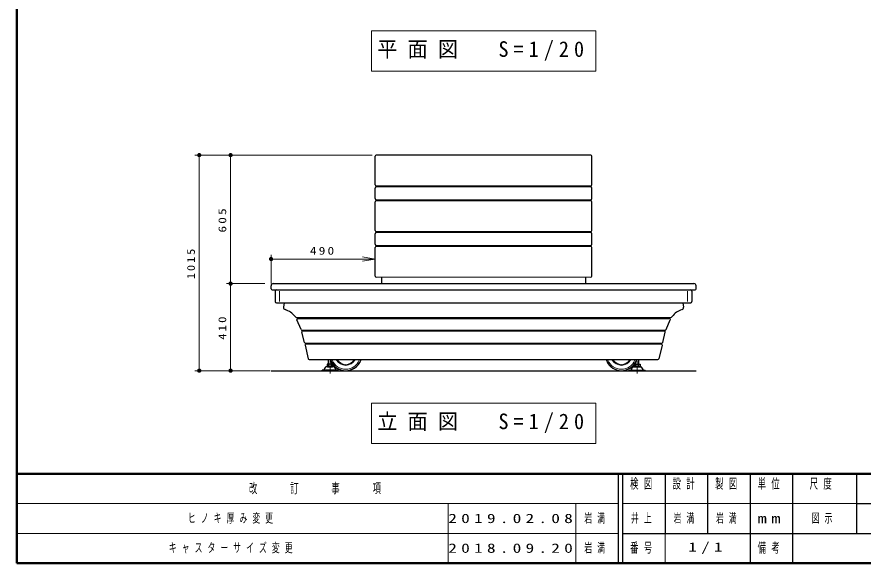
# Model space of a CAD drawing. Units: millimetres on the paper, scale 1:20. Extents: x -385 to 420, y 0 to 267.
# Drawn here: x -385 to -185.9, y 0 to 128.6 of the extents above; entities that cross this region are included whole.
import ezdxf

# ---------------------------------------------------------------- set-up
doc = ezdxf.new("R2010")
doc.units = ezdxf.units.MM
doc.linetypes.add('USER2', pattern=[6, 3, -1, 1, -1])
doc.layers.add('1_20', color=7, linetype='Continuous', lineweight=25)
doc.layers.add('A3図枠', color=7, linetype='Continuous', lineweight=13)
doc.layers.add('図面プロファイル', color=7, linetype='Continuous')
doc.styles.add('ＭＳ ゴシック', font='')
doc.styles.get('ＭＳ ゴシック').set_extended_font_data('MS Gothic')

# ---------------------------------------------------------------- blocks, each defined once
blk = doc.blocks.new('filled_dot')
at = {"color": 0, "linetype": 'Continuous', "lineweight": -2, "const_width": 1.25}
blk.add_lwpolyline([(-0.625, 0, 1), (0.625, 0, 1)], format="xyb", close=True, dxfattribs=at)
blk = doc.blocks.new('open_arrow')
at = {"color": 0, "linetype": 'Continuous', "lineweight": -2}
blk.add_lwpolyline([(7.5, 1.25), (0, 0), (7.5, -1.25)], dxfattribs=at)

msp = doc.modelspace()

# ---------------------------------------------------------------- linework, layer by layer
at = {"layer": '1_20', "lineweight": 13}
for p, q in [((-301.604, 125.295), (-301.604, 115.828)), ((-248.804, 125.295), (-301.604, 125.295)), ((-248.804, 115.828), (-248.804, 125.295)), ((-301.604, 115.828), (-248.804, 115.828)), ((-301.454, 96.049), (-343.102, 96.049)), ((-342.102, 45.299), (-342.102, 96.049)), ((-334.729, 65.799), (-334.729, 96.049)), ((-325.204, 65.799), (-325.204, 72.576)), ((-300.704, 71.576), (-325.204, 71.576)), ((-326.704, 65.799), (-335.729, 65.799)), ((-334.729, 45.299), (-334.729, 65.799)), ((-325.454, 45.299), (-343.102, 45.299)), ((-301.604, 37.651), (-301.604, 28.184)), ((-248.804, 37.651), (-301.604, 37.651)), ((-248.804, 28.184), (-248.804, 37.651)), ((-301.604, 28.184), (-248.804, 28.184))]:
    msp.add_line(p, q, dxfattribs=at)
at = {"layer": '1_20', "color": 40}
for p, q in [((-300.704, 89.049), (-300.704, 95.799)), ((-249.954, 96.049), (-300.454, 96.049)), ((-249.704, 89.049), (-249.704, 95.799)), ((-300.704, 85.799), (-300.704, 88.299)), ((-249.704, 85.799), (-249.704, 88.299)), ((-300.704, 78.299), (-300.704, 85.049)), ((-249.704, 78.299), (-249.704, 85.049)), ((-300.704, 75.049), (-300.704, 77.549)), ((-249.704, 75.049), (-249.704, 77.549)), ((-300.704, 67.549), (-300.704, 74.299)), ((-249.704, 67.549), (-249.704, 74.299)), ((-324.704, 65.799), (-225.704, 65.799)), ((-299.204, 67.299), (-299.204, 65.799)), ((-251.204, 67.299), (-251.204, 65.799)), ((-325.204, 64.549), (-325.204, 65.299)), ((-324.954, 64.299), (-225.454, 64.299)), ((-324.204, 64.049), (-324.204, 61.549)), ((-226.204, 64.049), (-226.204, 61.549)), ((-225.204, 64.549), (-225.204, 65.299)), ((-323.954, 61.299), (-226.454, 61.299)), ((-322.099, 61.299), (-322.252, 60.215)), ((-228.308, 61.299), (-228.156, 60.215)), ((-319.17, 57.834), (-231.238, 57.834)), ((-318.127, 54.973), (-319.134, 57.262)), ((-318.905, 57.612), (-231.502, 57.612)), ((-232.281, 54.973), (-231.273, 57.262)), ((-317.362, 51.96), (-317.93, 54.395)), ((-317.898, 54.824), (-232.51, 54.824)), ((-317.686, 54.702), (-232.721, 54.702)), ((-233.046, 51.96), (-232.478, 54.395)), ((-317.118, 51.767), (-233.289, 51.767)), ((-317.203, 51.279), (-316.465, 48.114)), ((-316.959, 51.586), (-233.448, 51.586)), ((-233.205, 51.279), (-233.943, 48.114)), ((-316.221, 47.921), (-234.187, 47.921))]:
    msp.add_line(p, q, dxfattribs=at)
at = {"layer": '1_20', "color": 40, "lineweight": 13}
for p, q in [((-300.454, 88.799), (-249.954, 88.799)), ((-300.454, 88.549), (-249.954, 88.549)), ((-300.454, 85.549), (-249.954, 85.549)), ((-300.454, 85.299), (-249.954, 85.299)), ((-300.454, 78.049), (-249.954, 78.049)), ((-300.454, 77.799), (-249.954, 77.799)), ((-300.454, 74.799), (-249.954, 74.799)), ((-300.454, 74.549), (-249.954, 74.549)), ((-300.454, 67.299), (-249.954, 67.299)), ((-323.204, 64.049), (-323.204, 61.549)), ((-227.204, 64.049), (-227.204, 61.549))]:
    msp.add_line(p, q, dxfattribs=at)
at = {"layer": '1_20'}
for p, q in [((-311.729, 46.199), (-311.729, 47.799)), ((-238.679, 46.199), (-238.679, 47.799)), ((-310.32, 46.199), (-312.338, 46.199)), ((-310.636, 46.849), (-312.022, 46.849)), ((-312.022, 46.849), (-312.022, 46.267)), ((-312.022, 46.267), (-311.904, 46.199)), ((-311.904, 46.199), (-310.754, 46.199)), ((-311.675, 46.849), (-311.675, 46.267)), ((-310.982, 46.849), (-310.982, 46.267)), ((-310.929, 46.199), (-310.929, 47.143)), ((-310.636, 46.267), (-310.754, 46.199)), ((-310.636, 46.849), (-310.636, 46.267)), ((-240.088, 46.199), (-238.07, 46.199)), ((-239.772, 46.849), (-238.386, 46.849)), ((-239.772, 46.849), (-239.772, 46.267)), ((-239.772, 46.267), (-239.654, 46.199)), ((-238.504, 46.199), (-239.654, 46.199)), ((-239.479, 46.199), (-239.479, 47.143)), ((-239.425, 46.849), (-239.425, 46.267)), ((-238.732, 46.849), (-238.732, 46.267)), ((-238.386, 46.267), (-238.504, 46.199)), ((-238.386, 46.849), (-238.386, 46.267)), ((-325.204, 45.299), (-225.204, 45.299)), ((-313.204, 45.299), (-313.204, 45.399)), ((-309.454, 45.399), (-313.204, 45.399)), ((-309.454, 45.299), (-309.454, 45.399)), ((-240.954, 45.399), (-237.204, 45.399)), ((-240.954, 45.299), (-240.954, 45.399)), ((-237.204, 45.299), (-237.204, 45.399))]:
    msp.add_line(p, q, dxfattribs=at)
at = {"layer": '1_20', "linetype": 'USER2', "lineweight": 13}
for p, q in [((-311.329, 44.599), (-311.329, 47.799)), ((-239.079, 44.599), (-239.079, 47.799))]:
    msp.add_line(p, q, dxfattribs=at)
at = {"layer": '1_20', "color": 40}
for centre, radius, start, end in [((-300.454, 95.799), 0.25, 90, 180), ((-300.454, 95.799), 0.25, 90, 180), ((-249.954, 95.799), 0.25, 0, 90), ((-249.954, 95.799), 0.25, 0, 90), ((-300.454, 89.049), 0.25, 180, 270), ((-300.454, 88.299), 0.25, 90, 180), ((-249.954, 89.049), 0.25, 270, 0), ((-249.954, 88.299), 0.25, 0, 90), ((-300.454, 85.799), 0.25, 180, 270), ((-249.954, 85.799), 0.25, 270, 0), ((-300.454, 85.049), 0.25, 90, 180), ((-249.954, 85.049), 0.25, 0, 90), ((-300.454, 78.299), 0.25, 180, 270), ((-300.454, 77.549), 0.25, 90, 180), ((-249.954, 78.299), 0.25, 270, 0), ((-249.954, 77.549), 0.25, 0, 90), ((-300.454, 75.049), 0.25, 180, 270), ((-300.454, 74.299), 0.25, 90, 180), ((-249.954, 75.049), 0.25, 270, 0), ((-249.954, 74.299), 0.25, 0, 90), ((-324.704, 65.299), 0.5, 90, 180), ((-300.454, 67.549), 0.25, 180, 270), ((-249.954, 67.549), 0.25, 270, 0), ((-225.704, 65.299), 0.5, 0, 90), ((-324.954, 64.549), 0.25, 180, 270), ((-323.954, 64.049), 0.25, 90, 180), ((-226.454, 64.049), 0.25, 0, 90), ((-225.454, 64.549), 0.25, 270, 0), ((-323.954, 61.549), 0.25, 180, 270), ((-321.757, 60.146), 0.5, 172, 253.40972), ((-228.651, 60.146), 0.5, 286.59028, 8), ((-226.454, 61.549), 0.25, 270, 0), ((-323.184, 55.354), 4.5, 36.59007, 73.40972), ((-319.17, 58.334), 0.5, 216.59007, 270), ((-231.238, 58.334), 0.5, 270, 323.40993), ((-227.223, 55.354), 4.5, 106.59028, 143.40993), ((-318.905, 57.362), 0.25, 90, 203.76125), ((-231.502, 57.362), 0.25, 336.23875, 90), ((-317.898, 55.074), 0.25, 203.76125, 270), ((-317.686, 54.452), 0.25, 90, 193.12999), ((-232.721, 54.452), 0.25, 346.87001, 90), ((-232.51, 55.074), 0.25, 270, 336.23875), ((-317.118, 52.017), 0.25, 193.12999, 270), ((-233.289, 52.017), 0.25, 270, 346.87001), ((-316.221, 48.171), 0.25, 193.12999, 270), ((-234.187, 48.171), 0.25, 270, 346.87001)]:
    msp.add_arc(centre, radius, start, end, dxfattribs=at)
at = {"layer": '1_20', "color": 40, "lineweight": 13}
for centre, start, end in [((-316.959, 51.336), 90, 193.12999), ((-233.448, 51.336), 346.87001, 90)]:
    msp.add_arc(centre, 0.25, start, end, dxfattribs=at)
at = {"layer": '1_20', "lineweight": 13}
for centre, radius, start, end in [((-307.642, 49.049), 3.8, 199.2049, 260.69518), ((-307.642, 49.049), 3.416, 201.46458, 338.53542), ((-307.642, 49.049), 2.5, 210, 330), ((-307.642, 49.049), 2.301, 212.89935, 327.10066), ((-307.642, 49.049), 3.8, 279.30482, 340.7951), ((-242.766, 49.049), 3.8, 199.2049, 260.69518), ((-242.766, 49.049), 3.416, 201.46458, 338.53542), ((-242.766, 49.049), 2.5, 210, 330), ((-242.766, 49.049), 2.301, 212.89935, 327.10066), ((-242.766, 49.049), 3.8, 279.30482, 340.7951)]:
    msp.add_arc(centre, radius, start, end, dxfattribs=at)
at = {"layer": '1_20'}
for centre, radius, start, end in [((-307.642, 49.049), 3.75, 199.47122, 340.52878), ((-242.766, 49.049), 3.75, 199.47122, 340.52878), ((-308.038, 42.941), 5.395, 142.8409, 152.8879), ((-311.848, 46.52), 0.307, 235.61587, 304.38414), ((-311.329, 47.36), 1.146, 252.41211, 287.58789), ((-310.809, 46.52), 0.307, 235.61587, 304.38414), ((-314.619, 42.941), 5.395, 27.1121, 37.1591), ((-235.788, 42.941), 5.395, 142.8409, 152.8879), ((-239.598, 46.52), 0.307, 235.61587, 304.38414), ((-239.079, 47.36), 1.146, 252.41211, 287.58789), ((-238.559, 46.52), 0.307, 235.61587, 304.38414), ((-242.369, 42.941), 5.395, 27.1121, 37.1591)]:
    msp.add_arc(centre, radius, start, end, dxfattribs=at)
at = {"layer": 'A3図枠', "lineweight": 50}
for p, q in [((-385, 267), (-385, 0)), ((-385, 21), (0, 21)), ((-385, 0), (0, 0))]:
    msp.add_line(p, q, dxfattribs=at)
at = {"layer": 'A3図枠', "color": 211, "lineweight": 25}
for p, q in [((-243.5, 21), (-243.5, 0)), ((-242.5, 21), (-242.5, 0)), ((-232.5, 21), (-232.5, 7)), ((-222.5, 21), (-222.5, 7)), ((-212.5, 21), (-212.5, 0)), ((-202.5, 21), (-202.5, 7)), ((-187.5, 21), (-187.5, 7)), ((-187.5, 14), (-70, 14)), ((-242.5, 7), (0, 7))]:
    msp.add_line(p, q, dxfattribs=at)
at = {"layer": 'A3図枠'}
for p, q in [((-385, 14), (-243.5, 14)), ((-283.5, 14), (-283.5, 0)), ((-253.5, 14), (-253.5, 0)), ((-242.5, 14), (-187.5, 14)), ((-385, 7), (-243.5, 7)), ((-232.5, 7), (-232.5, 0))]:
    msp.add_line(p, q, dxfattribs=at)
at = {"layer": 'A3図枠', "lineweight": 25}
msp.add_line((-202.5, 7), (-202.5, 0), dxfattribs=at)

# ---------------------------------------------------------------- block references
at = {"layer": '1_20', "lineweight": 13, "xscale": 0.4, "yscale": 0.4}
for name, p, rotation in [('filled_dot', (-342.102, 96.049), 270), ('filled_dot', (-334.729, 96.049), 270), ('open_arrow', (-300.704, 71.576), 180), ('filled_dot', (-334.729, 65.799), 90), ('filled_dot', (-334.729, 65.799), 270), ('filled_dot', (-342.102, 45.299), 90), ('filled_dot', (-334.729, 45.299), 90)]:
    msp.add_blockref(name, p, dxfattribs=dict(at, rotation=rotation))
msp.add_blockref('filled_dot', (-325.204, 71.576), dxfattribs=at)

# ---------------------------------------------------------------- texts
at = {"layer": '1_20', "style": 'ＭＳ ゴシック'}
for s, insert, char_height, attachment_point in [('\\T1.5;\\W0.95;平面図\u3000S=1/20', (-300.204, 120.562), 3.666, 4), ('\\T1.33;\\W1.25;490', (-312.954, 72.576), 1.833, 8), ('\\T1.5;\\W0.95;立面図\u3000S=1/20', (-300.204, 32.918), 3.666, 4)]:
    msp.add_mtext(s, dxfattribs=dict(at, insert=insert, char_height=char_height, attachment_point=attachment_point))
at = {"layer": '1_20', "char_height": 1.833, "attachment_point": 8, "rotation": 90, "style": 'ＭＳ ゴシック'}
for s, insert in [('\\T1.33;\\W1.25;605', (-335.729, 80.924)), ('\\T1.33;\\W1.15;1015', (-343.102, 70.674)), ('\\T1.33;\\W1.2;410', (-335.729, 55.549))]:
    msp.add_mtext(s, dxfattribs=dict(at, insert=insert))
at = {"layer": 'A3図枠', "color": 4, "char_height": 2.346, "style": 'ＭＳ ゴシック'}
for s, insert, attachment_point in [('\\T1.64;\\W0.6;検図', (-237.5, 19.9), 2), ('\\T1.64;\\W0.6;設計', (-227.5, 19.9), 2), ('\\T1.64;\\W0.6;製図', (-217.5, 19.9), 2), ('\\T1.64;\\W0.6;単位', (-207.5, 19.9), 2), ('\\T1.64;\\W0.6;尺度', (-195.25, 19.9), 2), ('\\T1.64;\\W0.6;改\u3000\u3000訂\u3000\u3000事\u3000\u3000項', (-314.25, 17.5), 5), ('\\T1.5;\\W1.35;mm', (-207.5, 10.5), 5), ('\\T1.64;\\W0.6;番号', (-237.5, 3.5), 5), ('\\T1.64;\\W0.6;備考', (-207.5, 3.5), 5)]:
    msp.add_mtext(s, dxfattribs=dict(at, insert=insert, attachment_point=attachment_point))
at = {"layer": '図面プロファイル', "char_height": 2.199, "style": 'ＭＳ ゴシック'}
for s, insert, attachment_point in [('\\T1.64;\\W0.6;ヒノキ厚み変更', (-344.75, 10.5), 4), ('\\T1.64;\\W0.6;岩満', (-251.5, 10.5), 4), ('\\T1.64;\\W0.6;井上', (-237.5, 10.5), 5), ('\\T1.64;\\W0.6;岩満', (-230.5, 10.5), 4), ('\\T1.64;\\W0.6;岩満', (-217.5, 10.5), 5), ('\\T1.5;\\W1.35;2019.02.08', (-283.5, 10.5), 4), ('\\T1.64;\\W0.6;図示', (-198, 10.5), 4), ('\\T1.64;\\W0.6;キャスターサイズ変更', (-349.25, 3.5), 4), ('\\T1.5;\\W1.35;2018.09.20', (-283.5, 3.5), 4), ('\\T1.64;\\W0.6;岩満', (-251.5, 3.5), 4), ('\\T1.5;\\W1.35;1/1', (-222.5, 3.5), 5)]:
    msp.add_mtext(s, dxfattribs=dict(at, insert=insert, attachment_point=attachment_point))

doc.saveas('drawing.dxf')
